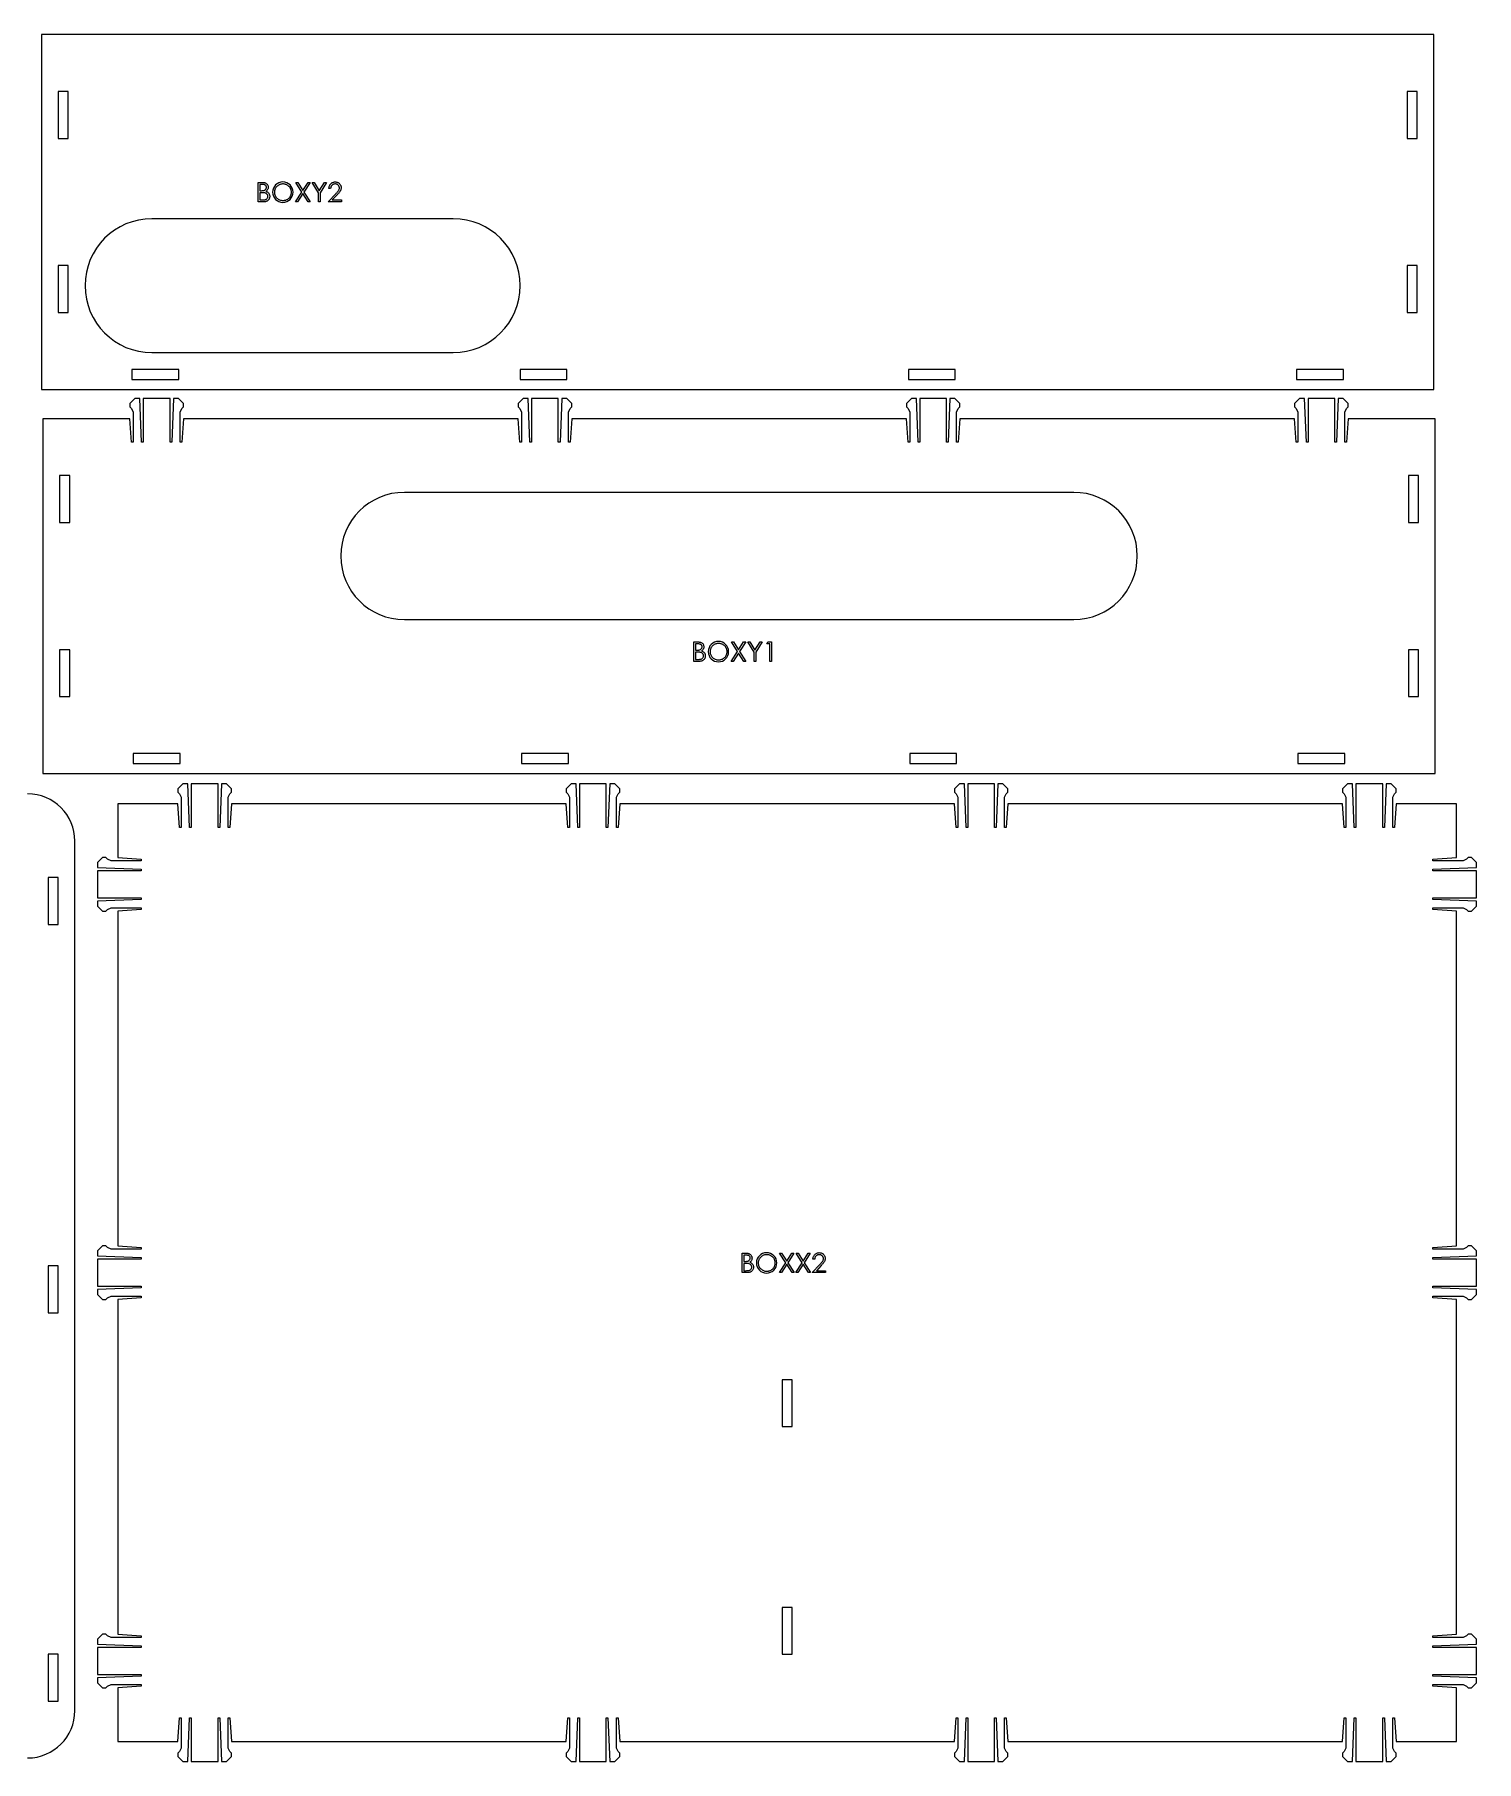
# Model space of a CAD drawing. Header units: millimetres. Extents: x 1 to 836, y 4 to 526.
# Drawn here: x 405 to 836, y 4 to 519 of the extents above; entities that cross this region are included whole.
import ezdxf

# ---------------------------------------------------------------- set-up
doc = ezdxf.new("R2010")
doc.units = ezdxf.units.MM
doc.layers.add('graveren', color=5, linetype='Continuous')
doc.layers.add('snijden', color=1, linetype='Continuous')

msp = doc.modelspace()

# ---------------------------------------------------------------- linework, layer by layer
at = {"layer": 'graveren', "linetype": 'Continuous', "flags": 128}
for points in [[(471.69, 475.21), (472.82, 475.21), (472.82, 475.21), (472.99, 475.21), (473.15, 475.2), (473.29, 475.19), (473.43, 475.17), (473.56, 475.15), (473.67, 475.12), (473.78, 475.09), (473.88, 475.05), (474.05, 474.95), (474.21, 474.84), (474.34, 474.7), (474.46, 474.54), (474.55, 474.36), (474.62, 474.17), (474.66, 473.98), (474.67, 473.77), (474.67, 473.77), (474.66, 473.58), (474.63, 473.4), (474.58, 473.22), (474.5, 473.06), (474.41, 472.9), (474.29, 472.76), (474.15, 472.64), (474, 472.53), (474, 472.53), (474.2, 472.45), (474.37, 472.37), (474.52, 472.27), (474.64, 472.17), (474.75, 472.07), (474.84, 471.95), (474.93, 471.82), (474.99, 471.68), (475.05, 471.53), (475.09, 471.37), (475.11, 471.21), (475.12, 471.05), (475.12, 471.05), (475.11, 470.87), (475.09, 470.71), (475.05, 470.56), (474.99, 470.41), (474.92, 470.26), (474.84, 470.13), (474.73, 470), (474.61, 469.87), (474.48, 469.76), (474.34, 469.66), (474.19, 469.58), (474.02, 469.51), (473.85, 469.46), (473.66, 469.42), (473.47, 469.4), (473.26, 469.39), (473.26, 469.39), (471.69, 469.39), (471.69, 469.39), (471.69, 475.21)], [(472.21, 474.62), (472.21, 472.75), (472.21, 472.75), (472.56, 472.75), (472.56, 472.75), (472.71, 472.75), (472.86, 472.76), (472.99, 472.77), (473.11, 472.78), (473.22, 472.8), (473.33, 472.82), (473.42, 472.84), (473.5, 472.86), (473.64, 472.93), (473.77, 473.01), (473.88, 473.11), (473.97, 473.22), (474.05, 473.34), (474.11, 473.48), (474.14, 473.62), (474.15, 473.76), (474.15, 473.76), (474.14, 473.86), (474.13, 473.95), (474.11, 474.04), (474.08, 474.12), (474.03, 474.19), (473.98, 474.26), (473.92, 474.33), (473.85, 474.39), (473.78, 474.44), (473.69, 474.49), (473.59, 474.53), (473.47, 474.56), (473.35, 474.58), (473.22, 474.6), (473.07, 474.61), (472.92, 474.62), (472.92, 474.62), (472.21, 474.62)], [(479.06, 474.77), (478.9, 474.76), (478.73, 474.74), (478.57, 474.72), (478.41, 474.68), (478.26, 474.64), (478.1, 474.58), (477.95, 474.51), (477.8, 474.43), (477.66, 474.35), (477.52, 474.25), (477.39, 474.15), (477.27, 474.04), (477.16, 473.93), (477.06, 473.8), (476.96, 473.67), (476.87, 473.54), (476.79, 473.39), (476.73, 473.25), (476.67, 473.1), (476.62, 472.94), (476.58, 472.78), (476.56, 472.62), (476.54, 472.45), (476.54, 472.28), (476.54, 472.28), (476.55, 472.03), (476.58, 471.79), (476.64, 471.56), (476.72, 471.33), (476.83, 471.12), (476.95, 470.92), (477.1, 470.73), (477.28, 470.55), (477.47, 470.38), (477.67, 470.24), (477.88, 470.12), (478.09, 470.02), (478.32, 469.94), (478.56, 469.88), (478.81, 469.85), (479.06, 469.84), (479.06, 469.84), (479.24, 469.85), (479.4, 469.86), (479.57, 469.89), (479.73, 469.92), (479.89, 469.97), (480.05, 470.02), (480.2, 470.09), (480.35, 470.16), (480.5, 470.25), (480.64, 470.34), (480.76, 470.44), (480.88, 470.55), (480.99, 470.66), (481.1, 470.79), (481.19, 470.92), (481.28, 471.05), (481.36, 471.2), (481.43, 471.34), (481.48, 471.49), (481.53, 471.65), (481.57, 471.81), (481.59, 471.97), (481.61, 472.14), (481.61, 472.31), (481.61, 472.31), (481.61, 472.48), (481.59, 472.64), (481.57, 472.8), (481.53, 472.96), (481.48, 473.11), (481.43, 473.26), (481.36, 473.41), (481.28, 473.55), (481.19, 473.68), (481.1, 473.81), (480.99, 473.93), (480.88, 474.05), (480.76, 474.15), (480.63, 474.25), (480.49, 474.35), (480.34, 474.43), (480.19, 474.51), (480.04, 474.58), (479.88, 474.64), (479.72, 474.68), (479.56, 474.72), (479.4, 474.74), (479.23, 474.76), (479.06, 474.77)], [(482.92, 475.21), (483.52, 475.21), (483.52, 475.21), (485.05, 472.83), (485.05, 472.83), (486.57, 475.21), (486.57, 475.21), (487.17, 475.21), (487.17, 475.21), (485.35, 472.36), (485.35, 472.36), (487.25, 469.39), (487.25, 469.39), (486.64, 469.39), (486.64, 469.39), (485.05, 471.89), (485.05, 471.89), (483.45, 469.39), (483.45, 469.39), (482.84, 469.39), (482.84, 469.39), (484.74, 472.36), (484.74, 472.36), (482.92, 475.21)], [(487.81, 475.21), (488.4, 475.21), (488.4, 475.21), (489.93, 472.71), (489.93, 472.71), (491.46, 475.21), (491.46, 475.21), (492.06, 475.21), (492.06, 475.21), (490.19, 472.16), (490.19, 472.16), (490.19, 469.39), (490.19, 469.39), (489.67, 469.39), (489.67, 469.39), (489.67, 472.16), (489.67, 472.16), (487.81, 475.21)], [(493.33, 473.42), (492.81, 473.42), (492.81, 473.42), (492.82, 473.63), (492.85, 473.83), (492.9, 474.02), (492.96, 474.2), (493.04, 474.36), (493.13, 474.53), (493.24, 474.68), (493.37, 474.82), (493.51, 474.95), (493.66, 475.06), (493.81, 475.15), (493.97, 475.23), (494.14, 475.29), (494.32, 475.33), (494.51, 475.35), (494.7, 475.36), (494.7, 475.36), (494.9, 475.35), (495.08, 475.33), (495.25, 475.29), (495.42, 475.23), (495.57, 475.16), (495.71, 475.07), (495.85, 474.97), (495.98, 474.85), (496.09, 474.72), (496.19, 474.58), (496.27, 474.43), (496.34, 474.29), (496.39, 474.13), (496.43, 473.97), (496.45, 473.81), (496.46, 473.63), (496.46, 473.63), (496.45, 473.39), (496.4, 473.16), (496.33, 472.93), (496.22, 472.71), (496.15, 472.6), (496.07, 472.48), (495.98, 472.34), (495.87, 472.2), (495.74, 472.05), (495.6, 471.89), (495.45, 471.72), (495.29, 471.54), (495.29, 471.54), (493.83, 469.99), (493.83, 469.99), (496.54, 469.99), (496.54, 469.99), (496.54, 469.39), (496.54, 469.39), (492.58, 469.39), (492.58, 469.39), (494.84, 471.8), (494.84, 471.8), (495, 471.97), (495.15, 472.14), (495.29, 472.28), (495.41, 472.42), (495.51, 472.55), (495.6, 472.66), (495.67, 472.77), (495.73, 472.86), (495.82, 473.03), (495.89, 473.21), (495.93, 473.4), (495.94, 473.59), (495.94, 473.59), (495.93, 473.7), (495.92, 473.82), (495.89, 473.93), (495.85, 474.03), (495.8, 474.14), (495.73, 474.23), (495.66, 474.33), (495.57, 474.42), (495.48, 474.5), (495.38, 474.57), (495.28, 474.63), (495.17, 474.68), (495.05, 474.72), (494.93, 474.74), (494.81, 474.76), (494.68, 474.77), (494.68, 474.77), (494.54, 474.76), (494.41, 474.74), (494.29, 474.72), (494.17, 474.68), (494.05, 474.63), (493.95, 474.57), (493.85, 474.5), (493.75, 474.41), (493.66, 474.32), (493.59, 474.22), (493.52, 474.11), (493.46, 473.99), (493.41, 473.86), (493.37, 473.72), (493.35, 473.58), (493.33, 473.42)], [(472.21, 472.15), (472.21, 469.99), (472.21, 469.99), (472.95, 469.99), (472.95, 469.99), (473.11, 469.99), (473.26, 470), (473.4, 470.01), (473.52, 470.02), (473.64, 470.04), (473.74, 470.06), (473.84, 470.08), (473.92, 470.11), (474.06, 470.18), (474.2, 470.27), (474.31, 470.37), (474.41, 470.49), (474.49, 470.62), (474.55, 470.76), (474.59, 470.9), (474.6, 471.05), (474.6, 471.05), (474.59, 471.14), (474.58, 471.23), (474.56, 471.31), (474.53, 471.4), (474.5, 471.48), (474.45, 471.55), (474.4, 471.63), (474.34, 471.7), (474.2, 471.83), (474.04, 471.94), (473.85, 472.02), (473.64, 472.09), (473.64, 472.09), (473.56, 472.1), (473.46, 472.12), (473.35, 472.13), (473.22, 472.14), (473.07, 472.14), (472.91, 472.15), (472.74, 472.15), (472.56, 472.15), (472.56, 472.15), (472.21, 472.15)], [(601.85, 337.97), (602.99, 337.97), (602.99, 337.97), (603.15, 337.97), (603.31, 337.96), (603.46, 337.95), (603.59, 337.93), (603.72, 337.91), (603.84, 337.88), (603.94, 337.85), (604.04, 337.81), (604.22, 337.71), (604.37, 337.6), (604.51, 337.46), (604.62, 337.3), (604.72, 337.12), (604.78, 336.93), (604.82, 336.74), (604.84, 336.53), (604.84, 336.53), (604.83, 336.34), (604.79, 336.16), (604.74, 335.98), (604.67, 335.82), (604.57, 335.66), (604.46, 335.52), (604.32, 335.4), (604.16, 335.29), (604.16, 335.29), (604.36, 335.21), (604.53, 335.13), (604.68, 335.03), (604.81, 334.93), (604.91, 334.83), (605.01, 334.71), (605.09, 334.58), (605.16, 334.44), (605.21, 334.29), (605.25, 334.13), (605.28, 333.97), (605.28, 333.81), (605.28, 333.81), (605.28, 333.64), (605.25, 333.47), (605.21, 333.32), (605.16, 333.17), (605.09, 333.02), (605, 332.89), (604.9, 332.76), (604.78, 332.63), (604.65, 332.52), (604.51, 332.42), (604.35, 332.34), (604.19, 332.27), (604.01, 332.22), (603.83, 332.18), (603.63, 332.16), (603.43, 332.15), (603.43, 332.15), (601.85, 332.15), (601.85, 332.15), (601.85, 337.97)], [(602.37, 337.38), (602.37, 335.51), (602.37, 335.51), (602.73, 335.51), (602.73, 335.51), (602.88, 335.51), (603.02, 335.52), (603.16, 335.53), (603.28, 335.54), (603.39, 335.56), (603.49, 335.58), (603.58, 335.6), (603.66, 335.62), (603.8, 335.69), (603.93, 335.77), (604.04, 335.87), (604.14, 335.98), (604.22, 336.11), (604.27, 336.24), (604.3, 336.38), (604.31, 336.52), (604.31, 336.52), (604.31, 336.62), (604.3, 336.71), (604.27, 336.8), (604.24, 336.88), (604.2, 336.95), (604.15, 337.02), (604.09, 337.09), (604.02, 337.15), (603.94, 337.2), (603.85, 337.25), (603.75, 337.29), (603.64, 337.32), (603.52, 337.34), (603.38, 337.36), (603.24, 337.37), (603.08, 337.38), (603.08, 337.38), (602.37, 337.38)], [(609.23, 337.53), (609.06, 337.52), (608.9, 337.51), (608.74, 337.48), (608.58, 337.44), (608.42, 337.4), (608.27, 337.34), (608.12, 337.27), (607.97, 337.19), (607.82, 337.11), (607.69, 337.01), (607.56, 336.91), (607.44, 336.8), (607.33, 336.69), (607.22, 336.56), (607.12, 336.43), (607.04, 336.3), (606.96, 336.15), (606.89, 336.01), (606.83, 335.86), (606.79, 335.7), (606.75, 335.54), (606.72, 335.38), (606.71, 335.21), (606.7, 335.04), (606.7, 335.04), (606.71, 334.79), (606.75, 334.55), (606.81, 334.32), (606.89, 334.1), (606.99, 333.88), (607.12, 333.68), (607.27, 333.49), (607.44, 333.31), (607.63, 333.14), (607.83, 333), (608.04, 332.88), (608.26, 332.78), (608.49, 332.7), (608.72, 332.65), (608.97, 332.61), (609.23, 332.6), (609.23, 332.6), (609.4, 332.61), (609.57, 332.62), (609.74, 332.65), (609.9, 332.68), (610.06, 332.73), (610.22, 332.78), (610.37, 332.85), (610.52, 332.93), (610.66, 333.01), (610.8, 333.1), (610.93, 333.2), (611.05, 333.31), (611.16, 333.42), (611.26, 333.55), (611.36, 333.68), (611.44, 333.81), (611.52, 333.96), (611.59, 334.1), (611.65, 334.25), (611.69, 334.41), (611.73, 334.57), (611.76, 334.73), (611.77, 334.9), (611.78, 335.07), (611.78, 335.07), (611.77, 335.24), (611.76, 335.4), (611.73, 335.56), (611.69, 335.72), (611.65, 335.87), (611.59, 336.02), (611.52, 336.17), (611.44, 336.31), (611.36, 336.44), (611.26, 336.57), (611.16, 336.69), (611.04, 336.81), (610.92, 336.91), (610.79, 337.01), (610.66, 337.11), (610.51, 337.19), (610.36, 337.27), (610.2, 337.34), (610.05, 337.4), (609.89, 337.44), (609.72, 337.48), (609.56, 337.51), (609.4, 337.52), (609.23, 337.53)], [(613.08, 337.97), (613.69, 337.97), (613.69, 337.97), (615.21, 335.59), (615.21, 335.59), (616.73, 337.97), (616.73, 337.97), (617.34, 337.97), (617.34, 337.97), (615.51, 335.12), (615.51, 335.12), (617.41, 332.15), (617.41, 332.15), (616.81, 332.15), (616.81, 332.15), (615.21, 334.65), (615.21, 334.65), (613.61, 332.15), (613.61, 332.15), (613.01, 332.15), (613.01, 332.15), (614.91, 335.12), (614.91, 335.12), (613.08, 337.97)], [(617.97, 337.97), (618.57, 337.97), (618.57, 337.97), (620.1, 335.47), (620.1, 335.47), (621.63, 337.97), (621.63, 337.97), (622.22, 337.97), (622.22, 337.97), (620.36, 334.92), (620.36, 334.92), (620.36, 332.15), (620.36, 332.15), (619.84, 332.15), (619.84, 332.15), (619.84, 334.92), (619.84, 334.92), (617.97, 337.97)], [(623.98, 337.97), (625.06, 337.97), (625.06, 337.97), (625.06, 332.15), (625.06, 332.15), (624.54, 332.15), (624.54, 332.15), (624.54, 337.38), (624.54, 337.38), (623.64, 337.38), (623.64, 337.38), (623.98, 337.97)], [(602.37, 334.91), (602.37, 332.75), (602.37, 332.75), (603.12, 332.75), (603.12, 332.75), (603.28, 332.75), (603.43, 332.76), (603.56, 332.77), (603.69, 332.78), (603.8, 332.8), (603.91, 332.82), (604, 332.84), (604.08, 332.87), (604.23, 332.94), (604.36, 333.03), (604.48, 333.13), (604.58, 333.25), (604.66, 333.38), (604.72, 333.52), (604.75, 333.66), (604.76, 333.81), (604.76, 333.81), (604.76, 333.9), (604.75, 333.99), (604.73, 334.07), (604.7, 334.16), (604.66, 334.24), (604.62, 334.32), (604.57, 334.39), (604.51, 334.46), (604.37, 334.59), (604.21, 334.7), (604.02, 334.78), (603.81, 334.85), (603.81, 334.85), (603.72, 334.86), (603.62, 334.88), (603.51, 334.89), (603.38, 334.9), (603.24, 334.91), (603.08, 334.91), (602.91, 334.91), (602.72, 334.91), (602.72, 334.91), (602.37, 334.91)], [(616.24, 155.41), (617.38, 155.41), (617.38, 155.41), (617.54, 155.41), (617.7, 155.4), (617.85, 155.38), (617.98, 155.37), (618.11, 155.34), (618.23, 155.31), (618.34, 155.28), (618.43, 155.24), (618.61, 155.15), (618.76, 155.03), (618.9, 154.89), (619.01, 154.73), (619.11, 154.55), (619.17, 154.37), (619.21, 154.17), (619.23, 153.96), (619.23, 153.96), (619.22, 153.77), (619.18, 153.59), (619.13, 153.41), (619.06, 153.25), (618.96, 153.1), (618.85, 152.96), (618.71, 152.84), (618.55, 152.73), (618.55, 152.73), (618.75, 152.65), (618.93, 152.56), (619.07, 152.47), (619.2, 152.37), (619.31, 152.26), (619.4, 152.14), (619.48, 152.01), (619.55, 151.87), (619.6, 151.72), (619.64, 151.57), (619.67, 151.41), (619.68, 151.24), (619.68, 151.24), (619.67, 151.07), (619.64, 150.91), (619.6, 150.75), (619.55, 150.6), (619.48, 150.46), (619.39, 150.32), (619.29, 150.19), (619.17, 150.07), (619.04, 149.95), (618.9, 149.86), (618.74, 149.77), (618.58, 149.71), (618.41, 149.65), (618.22, 149.62), (618.02, 149.59), (617.82, 149.59), (617.82, 149.59), (616.24, 149.59), (616.24, 149.59), (616.24, 155.41)], [(616.76, 154.81), (616.76, 152.94), (616.76, 152.94), (617.12, 152.94), (617.12, 152.94), (617.27, 152.95), (617.41, 152.95), (617.55, 152.96), (617.67, 152.97), (617.78, 152.99), (617.88, 153.01), (617.97, 153.03), (618.05, 153.06), (618.2, 153.12), (618.32, 153.2), (618.43, 153.3), (618.53, 153.41), (618.61, 153.54), (618.66, 153.67), (618.69, 153.81), (618.71, 153.95), (618.71, 153.95), (618.7, 154.05), (618.69, 154.14), (618.66, 154.23), (618.63, 154.31), (618.59, 154.39), (618.54, 154.46), (618.48, 154.52), (618.41, 154.58), (618.33, 154.64), (618.24, 154.68), (618.14, 154.72), (618.03, 154.75), (617.91, 154.78), (617.77, 154.8), (617.63, 154.81), (617.47, 154.81), (617.47, 154.81), (616.76, 154.81)], [(623.62, 154.96), (623.45, 154.95), (623.29, 154.94), (623.13, 154.91), (622.97, 154.88), (622.81, 154.83), (622.66, 154.77), (622.51, 154.7), (622.36, 154.63), (622.21, 154.54), (622.08, 154.45), (621.95, 154.34), (621.83, 154.24), (621.72, 154.12), (621.61, 154), (621.52, 153.87), (621.43, 153.73), (621.35, 153.59), (621.28, 153.44), (621.22, 153.29), (621.18, 153.13), (621.14, 152.98), (621.11, 152.81), (621.1, 152.65), (621.09, 152.47), (621.09, 152.47), (621.1, 152.22), (621.14, 151.98), (621.2, 151.75), (621.28, 151.53), (621.38, 151.32), (621.51, 151.11), (621.66, 150.92), (621.83, 150.74), (622.02, 150.58), (622.22, 150.43), (622.43, 150.31), (622.65, 150.21), (622.88, 150.13), (623.11, 150.08), (623.36, 150.04), (623.62, 150.03), (623.62, 150.03), (623.79, 150.04), (623.96, 150.05), (624.13, 150.08), (624.29, 150.12), (624.45, 150.16), (624.61, 150.22), (624.76, 150.28), (624.91, 150.36), (625.05, 150.44), (625.19, 150.54), (625.32, 150.64), (625.44, 150.74), (625.55, 150.86), (625.65, 150.98), (625.75, 151.11), (625.84, 151.25), (625.91, 151.39), (625.98, 151.54), (626.04, 151.69), (626.08, 151.84), (626.12, 152), (626.15, 152.16), (626.16, 152.33), (626.17, 152.5), (626.17, 152.5), (626.16, 152.67), (626.15, 152.84), (626.12, 153), (626.08, 153.15), (626.04, 153.31), (625.98, 153.45), (625.91, 153.6), (625.84, 153.74), (625.75, 153.88), (625.65, 154), (625.55, 154.12), (625.44, 154.24), (625.31, 154.35), (625.18, 154.45), (625.05, 154.54), (624.9, 154.63), (624.75, 154.7), (624.59, 154.77), (624.44, 154.83), (624.28, 154.88), (624.12, 154.91), (623.95, 154.94), (623.79, 154.95), (623.62, 154.96)], [(627.47, 155.41), (628.08, 155.41), (628.08, 155.41), (629.6, 153.03), (629.6, 153.03), (631.12, 155.41), (631.12, 155.41), (631.73, 155.41), (631.73, 155.41), (629.9, 152.56), (629.9, 152.56), (631.8, 149.59), (631.8, 149.59), (631.2, 149.59), (631.2, 149.59), (629.6, 152.08), (629.6, 152.08), (628, 149.59), (628, 149.59), (627.4, 149.59), (627.4, 149.59), (629.3, 152.56), (629.3, 152.56), (627.47, 155.41)], [(632.4, 155.41), (633, 155.41), (633, 155.41), (634.53, 153.03), (634.53, 153.03), (636.05, 155.41), (636.05, 155.41), (636.65, 155.41), (636.65, 155.41), (634.83, 152.56), (634.83, 152.56), (636.73, 149.59), (636.73, 149.59), (636.12, 149.59), (636.12, 149.59), (634.53, 152.08), (634.53, 152.08), (632.93, 149.59), (632.93, 149.59), (632.32, 149.59), (632.32, 149.59), (634.22, 152.56), (634.22, 152.56), (632.4, 155.41)], [(637.96, 153.62), (637.44, 153.62), (637.44, 153.62), (637.45, 153.82), (637.48, 154.02), (637.53, 154.21), (637.59, 154.39), (637.67, 154.56), (637.76, 154.72), (637.87, 154.87), (638, 155.01), (638.14, 155.14), (638.29, 155.25), (638.44, 155.34), (638.6, 155.42), (638.77, 155.48), (638.95, 155.52), (639.14, 155.55), (639.33, 155.56), (639.33, 155.56), (639.53, 155.55), (639.71, 155.52), (639.88, 155.48), (640.05, 155.43), (640.2, 155.35), (640.34, 155.27), (640.48, 155.16), (640.61, 155.04), (640.72, 154.91), (640.82, 154.77), (640.9, 154.63), (640.97, 154.48), (641.02, 154.33), (641.06, 154.16), (641.08, 154), (641.09, 153.83), (641.09, 153.83), (641.08, 153.58), (641.03, 153.35), (640.96, 153.12), (640.85, 152.9), (640.78, 152.79), (640.7, 152.67), (640.61, 152.54), (640.5, 152.4), (640.37, 152.25), (640.23, 152.09), (640.08, 151.92), (639.92, 151.74), (639.92, 151.74), (638.46, 150.18), (638.46, 150.18), (641.17, 150.18), (641.17, 150.18), (641.17, 149.59), (641.17, 149.59), (637.21, 149.59), (637.21, 149.59), (639.47, 152), (639.47, 152), (639.63, 152.17), (639.78, 152.33), (639.92, 152.48), (640.04, 152.62), (640.14, 152.74), (640.23, 152.86), (640.3, 152.96), (640.36, 153.05), (640.45, 153.23), (640.52, 153.41), (640.56, 153.59), (640.57, 153.78), (640.57, 153.78), (640.56, 153.9), (640.55, 154.01), (640.52, 154.12), (640.48, 154.23), (640.43, 154.33), (640.36, 154.43), (640.29, 154.52), (640.2, 154.61), (640.11, 154.69), (640.01, 154.76), (639.91, 154.82), (639.8, 154.87), (639.68, 154.91), (639.56, 154.94), (639.44, 154.95), (639.31, 154.96), (639.31, 154.96), (639.17, 154.95), (639.04, 154.94), (638.92, 154.91), (638.8, 154.87), (638.68, 154.82), (638.58, 154.76), (638.48, 154.69), (638.38, 154.61), (638.29, 154.51), (638.22, 154.41), (638.15, 154.3), (638.09, 154.18), (638.04, 154.05), (638, 153.92), (637.98, 153.77), (637.96, 153.62)], [(616.76, 152.35), (616.76, 150.18), (616.76, 150.18), (617.51, 150.18), (617.51, 150.18), (617.67, 150.19), (617.82, 150.19), (617.95, 150.2), (618.08, 150.21), (618.19, 150.23), (618.3, 150.25), (618.39, 150.28), (618.47, 150.3), (618.62, 150.37), (618.75, 150.46), (618.87, 150.56), (618.97, 150.68), (619.05, 150.81), (619.11, 150.95), (619.14, 151.09), (619.15, 151.24), (619.15, 151.24), (619.15, 151.33), (619.14, 151.42), (619.12, 151.51), (619.09, 151.59), (619.05, 151.67), (619.01, 151.75), (618.96, 151.82), (618.9, 151.89), (618.76, 152.02), (618.6, 152.13), (618.41, 152.22), (618.2, 152.28), (618.2, 152.28), (618.12, 152.3), (618.01, 152.31), (617.9, 152.32), (617.77, 152.33), (617.63, 152.34), (617.47, 152.34), (617.3, 152.35), (617.11, 152.35), (617.11, 152.35), (616.76, 152.35)]]:
    msp.add_lwpolyline(points, dxfattribs=at)
at = {"layer": 'graveren', "linetype": 'Continuous'}
for centre, start, end in [((479.04, 472.31), 90.0007, 89.9993), ((609.2, 335.07), 90.00001999950045, 89.99997977279747), ((623.59, 152.5), 90.00001507870097, 89.99998391649699)]:
    msp.add_arc(centre, 3.05, start, end, dxfattribs=at)
at = {"layer": 'snijden', "linetype": 'Continuous', "lineweight": 25}
for p, q in [((406.94, 519.39), (406.94, 413.39)), ((822.94, 519.39), (406.94, 519.39)), ((822.94, 413.39), (822.94, 519.39)), ((414.94, 502.39), (411.94, 502.39)), ((411.94, 502.39), (411.94, 488.39)), ((414.94, 488.39), (414.94, 502.39)), ((817.94, 502.39), (814.94, 502.39)), ((814.94, 502.39), (814.94, 488.39)), ((817.94, 488.39), (817.94, 502.39)), ((411.94, 488.39), (414.94, 488.39)), ((814.94, 488.39), (817.94, 488.39)), ((529.94, 464.39), (439.94, 464.39)), ((414.94, 450.39), (411.94, 450.39)), ((411.94, 450.39), (411.94, 436.39)), ((414.94, 436.39), (414.94, 450.39)), ((817.94, 450.39), (814.94, 450.39)), ((814.94, 450.39), (814.94, 436.39)), ((817.94, 436.39), (817.94, 450.39)), ((411.94, 436.39), (414.94, 436.39)), ((814.94, 436.39), (817.94, 436.39)), ((439.94, 424.39), (529.94, 424.39)), ((447.94, 419.39), (433.94, 419.39)), ((433.94, 419.39), (433.94, 416.39)), ((447.94, 416.39), (447.94, 419.39)), ((563.94, 419.39), (549.94, 419.39)), ((549.94, 419.39), (549.94, 416.39)), ((563.94, 416.39), (563.94, 419.39)), ((679.94, 419.39), (665.94, 419.39)), ((665.94, 419.39), (665.94, 416.39)), ((679.94, 416.39), (679.94, 419.39)), ((795.94, 419.39), (781.94, 419.39)), ((781.94, 419.39), (781.94, 416.39)), ((795.94, 416.39), (795.94, 419.39)), ((406.94, 413.39), (822.94, 413.39)), ((433.94, 416.39), (447.94, 416.39)), ((549.94, 416.39), (563.94, 416.39)), ((665.94, 416.39), (679.94, 416.39)), ((781.94, 416.39), (795.94, 416.39)), ((434.86, 410.65), (433.36, 409.15)), ((433.36, 409.15), (433.36, 408.15)), ((433.36, 408.15), (433.86, 407.65)), ((433.86, 407.65), (434.36, 406.65)), ((436.36, 410.65), (434.86, 410.65)), ((436.86, 397.65), (436.36, 410.65)), ((437.36, 410.65), (437.36, 397.65)), ((445.36, 410.65), (437.36, 410.65)), ((445.36, 397.65), (445.36, 410.65)), ((446.36, 410.65), (445.86, 397.65)), ((447.86, 410.65), (446.36, 410.65)), ((449.36, 409.15), (447.86, 410.65)), ((448.36, 406.65), (448.86, 407.65)), ((448.86, 407.65), (449.36, 408.15)), ((449.36, 408.15), (449.36, 409.15)), ((550.86, 410.65), (549.36, 409.15)), ((549.36, 409.15), (549.36, 408.15)), ((549.36, 408.15), (549.86, 407.65)), ((549.86, 407.65), (550.36, 406.65)), ((552.36, 410.65), (550.86, 410.65)), ((552.86, 397.65), (552.36, 410.65)), ((553.36, 410.65), (553.36, 397.65)), ((561.36, 410.65), (553.36, 410.65)), ((561.36, 397.65), (561.36, 410.65)), ((562.36, 410.65), (561.86, 397.65)), ((563.86, 410.65), (562.36, 410.65)), ((565.36, 409.15), (563.86, 410.65)), ((564.36, 406.65), (564.86, 407.65)), ((564.86, 407.65), (565.36, 408.15)), ((565.36, 408.15), (565.36, 409.15)), ((666.86, 410.65), (665.36, 409.15)), ((665.36, 409.15), (665.36, 408.15)), ((665.36, 408.15), (665.86, 407.65)), ((665.86, 407.65), (666.36, 406.65)), ((668.36, 410.65), (666.86, 410.65)), ((668.86, 397.65), (668.36, 410.65)), ((669.36, 410.65), (669.36, 397.65)), ((677.36, 410.65), (669.36, 410.65)), ((677.36, 397.65), (677.36, 410.65)), ((678.36, 410.65), (677.86, 397.65)), ((679.86, 410.65), (678.36, 410.65)), ((681.36, 409.15), (679.86, 410.65)), ((680.36, 406.65), (680.86, 407.65)), ((680.86, 407.65), (681.36, 408.15)), ((681.36, 408.15), (681.36, 409.15)), ((782.86, 410.65), (781.36, 409.15)), ((781.36, 409.15), (781.36, 408.15)), ((781.36, 408.15), (781.86, 407.65)), ((781.86, 407.65), (782.36, 406.65)), ((784.36, 410.65), (782.86, 410.65)), ((784.86, 397.65), (784.36, 410.65)), ((785.36, 410.65), (785.36, 397.65)), ((793.36, 410.65), (785.36, 410.65)), ((793.36, 397.65), (793.36, 410.65)), ((794.36, 410.65), (793.86, 397.65)), ((795.86, 410.65), (794.36, 410.65)), ((797.36, 409.15), (795.86, 410.65)), ((796.36, 406.65), (796.86, 407.65)), ((796.86, 407.65), (797.36, 408.15)), ((797.36, 408.15), (797.36, 409.15)), ((407.36, 404.65), (407.36, 298.65)), ((433.36, 404.65), (407.36, 404.65)), ((433.86, 397.65), (433.36, 404.65)), ((434.36, 406.65), (434.36, 397.65)), ((448.36, 397.65), (448.36, 406.65)), ((449.36, 404.65), (448.86, 397.65)), ((549.36, 404.65), (449.36, 404.65)), ((549.86, 397.65), (549.36, 404.65)), ((550.36, 406.65), (550.36, 397.65)), ((564.36, 397.65), (564.36, 406.65)), ((565.36, 404.65), (564.86, 397.65)), ((665.36, 404.65), (565.36, 404.65)), ((665.86, 397.65), (665.36, 404.65)), ((666.36, 406.65), (666.36, 397.65)), ((680.36, 397.65), (680.36, 406.65)), ((681.36, 404.65), (680.86, 397.65)), ((781.36, 404.65), (681.36, 404.65)), ((781.86, 397.65), (781.36, 404.65)), ((782.36, 406.65), (782.36, 397.65)), ((796.36, 397.65), (796.36, 406.65)), ((797.36, 404.65), (796.86, 397.65)), ((823.36, 404.65), (797.36, 404.65)), ((823.36, 298.65), (823.36, 404.65)), ((434.36, 397.65), (433.86, 397.65)), ((437.36, 397.65), (436.86, 397.65)), ((445.86, 397.65), (445.36, 397.65)), ((448.86, 397.65), (448.36, 397.65)), ((550.36, 397.65), (549.86, 397.65)), ((553.36, 397.65), (552.86, 397.65)), ((561.86, 397.65), (561.36, 397.65)), ((564.86, 397.65), (564.36, 397.65)), ((666.36, 397.65), (665.86, 397.65)), ((669.36, 397.65), (668.86, 397.65)), ((677.86, 397.65), (677.36, 397.65)), ((680.86, 397.65), (680.36, 397.65)), ((782.36, 397.65), (781.86, 397.65)), ((785.36, 397.65), (784.86, 397.65)), ((793.86, 397.65), (793.36, 397.65)), ((796.86, 397.65), (796.36, 397.65)), ((415.36, 387.65), (412.36, 387.65)), ((412.36, 387.65), (412.36, 373.65)), ((415.36, 373.65), (415.36, 387.65)), ((815.36, 387.65), (815.36, 373.65)), ((818.36, 387.65), (815.36, 387.65)), ((818.36, 373.65), (818.36, 387.65)), ((715.36, 382.65), (515.36, 382.65)), ((412.36, 373.65), (415.36, 373.65)), ((815.36, 373.65), (818.36, 373.65)), ((515.36, 344.65), (715.36, 344.65)), ((415.36, 335.65), (412.36, 335.65)), ((412.36, 335.65), (412.36, 321.65)), ((415.36, 321.65), (415.36, 335.65)), ((818.36, 335.65), (815.36, 335.65)), ((815.36, 335.65), (815.36, 321.65)), ((818.36, 321.65), (818.36, 335.65)), ((412.36, 321.65), (415.36, 321.65)), ((815.36, 321.65), (818.36, 321.65)), ((448.36, 304.65), (434.36, 304.65)), ((434.36, 304.65), (434.36, 301.65)), ((448.36, 301.65), (448.36, 304.65)), ((564.36, 304.65), (550.36, 304.65)), ((550.36, 304.65), (550.36, 301.65)), ((564.36, 301.65), (564.36, 304.65)), ((666.36, 304.65), (666.36, 301.65)), ((680.36, 304.65), (666.36, 304.65)), ((680.36, 301.65), (680.36, 304.65)), ((782.36, 304.65), (782.36, 301.65)), ((796.36, 304.65), (782.36, 304.65)), ((796.36, 301.65), (796.36, 304.65)), ((434.36, 301.65), (448.36, 301.65)), ((550.36, 301.65), (564.36, 301.65)), ((666.36, 301.65), (680.36, 301.65)), ((782.36, 301.65), (796.36, 301.65)), ((407.36, 298.65), (823.36, 298.65)), ((449.2, 295.58), (447.7, 294.08)), ((447.7, 294.08), (447.7, 293.08)), ((450.7, 295.58), (449.2, 295.58)), ((451.2, 282.58), (450.7, 295.58)), ((451.7, 295.58), (451.7, 282.58)), ((459.7, 295.58), (451.7, 295.58)), ((459.7, 282.58), (459.7, 295.58)), ((460.7, 295.58), (460.2, 282.58)), ((462.2, 295.58), (460.7, 295.58)), ((463.7, 294.08), (462.2, 295.58)), ((463.7, 293.08), (463.7, 294.08)), ((565.2, 295.58), (563.7, 294.08)), ((563.7, 294.08), (563.7, 293.08)), ((566.7, 295.58), (565.2, 295.58)), ((567.2, 282.58), (566.7, 295.58)), ((567.7, 295.58), (567.7, 282.58)), ((575.7, 295.58), (567.7, 295.58)), ((575.7, 282.58), (575.7, 295.58)), ((576.7, 295.58), (576.2, 282.58)), ((578.2, 295.58), (576.7, 295.58)), ((579.7, 294.08), (578.2, 295.58)), ((579.7, 293.08), (579.7, 294.08)), ((681.2, 295.58), (679.7, 294.08)), ((679.7, 294.08), (679.7, 293.08)), ((682.7, 295.58), (681.2, 295.58)), ((683.2, 282.58), (682.7, 295.58)), ((683.7, 295.58), (683.7, 282.58)), ((691.7, 295.58), (683.7, 295.58)), ((691.7, 282.58), (691.7, 295.58)), ((692.7, 295.58), (692.2, 282.58)), ((694.2, 295.58), (692.7, 295.58)), ((695.7, 294.08), (694.2, 295.58)), ((695.7, 293.08), (695.7, 294.08)), ((797.2, 295.58), (795.7, 294.08)), ((795.7, 294.08), (795.7, 293.08)), ((798.7, 295.58), (797.2, 295.58)), ((799.2, 282.58), (798.7, 295.58)), ((799.7, 295.58), (799.7, 282.58)), ((807.7, 295.58), (799.7, 295.58)), ((807.7, 282.58), (807.7, 295.58)), ((808.7, 295.58), (808.2, 282.58)), ((810.2, 295.58), (808.7, 295.58)), ((811.7, 294.08), (810.2, 295.58)), ((811.7, 293.08), (811.7, 294.08)), ((429.7, 289.59), (429.7, 273.59)), ((447.7, 289.59), (429.7, 289.59)), ((447.7, 293.08), (448.2, 292.58)), ((448.2, 282.58), (447.7, 289.59)), ((448.2, 292.58), (448.7, 291.58)), ((448.7, 291.58), (448.7, 282.58)), ((462.7, 291.58), (463.2, 292.58)), ((462.7, 282.58), (462.7, 291.58)), ((463.2, 292.58), (463.7, 293.08)), ((463.7, 289.59), (463.2, 282.58)), ((563.7, 289.59), (463.7, 289.59)), ((563.7, 293.08), (564.2, 292.58)), ((564.2, 282.58), (563.7, 289.59)), ((564.2, 292.58), (564.7, 291.58)), ((564.7, 291.58), (564.7, 282.58)), ((578.7, 291.58), (579.2, 292.58)), ((578.7, 282.58), (578.7, 291.58)), ((579.2, 292.58), (579.7, 293.08)), ((579.7, 289.59), (579.2, 282.58)), ((679.7, 289.59), (579.7, 289.59)), ((679.7, 293.08), (680.2, 292.58)), ((680.2, 282.58), (679.7, 289.59)), ((680.2, 292.58), (680.7, 291.58)), ((680.7, 291.58), (680.7, 282.58)), ((694.7, 291.58), (695.2, 292.58)), ((694.7, 282.58), (694.7, 291.58)), ((695.2, 292.58), (695.7, 293.08)), ((695.7, 289.59), (695.2, 282.58)), ((795.7, 289.59), (695.7, 289.59)), ((795.7, 293.08), (796.2, 292.58)), ((796.2, 282.58), (795.7, 289.59)), ((796.2, 292.58), (796.7, 291.58)), ((796.7, 291.58), (796.7, 282.58)), ((810.7, 291.58), (811.2, 292.58)), ((810.7, 282.58), (810.7, 291.58)), ((811.2, 292.58), (811.7, 293.08)), ((811.7, 289.59), (811.2, 282.58)), ((829.7, 289.59), (811.7, 289.59)), ((829.7, 273.59), (829.7, 289.59)), ((448.7, 282.58), (448.2, 282.58)), ((451.7, 282.58), (451.2, 282.58)), ((460.2, 282.58), (459.7, 282.58)), ((463.2, 282.58), (462.7, 282.58)), ((564.7, 282.58), (564.2, 282.58)), ((567.7, 282.58), (567.2, 282.58)), ((576.2, 282.58), (575.7, 282.58)), ((579.2, 282.58), (578.7, 282.58)), ((680.7, 282.58), (680.2, 282.58)), ((683.7, 282.58), (683.2, 282.58)), ((692.2, 282.58), (691.7, 282.58)), ((695.2, 282.58), (694.7, 282.58)), ((796.7, 282.58), (796.2, 282.58)), ((799.7, 282.58), (799.2, 282.58)), ((808.2, 282.58), (807.7, 282.58)), ((811.2, 282.58), (810.7, 282.58)), ((416.9, 18.77), (416.9, 278.48)), ((425.2, 273.59), (423.7, 272.09)), ((426.2, 273.59), (425.2, 273.59)), ((426.7, 273.09), (426.2, 273.59)), ((429.7, 273.59), (436.7, 273.09)), ((822.7, 273.09), (829.7, 273.59)), ((833.2, 273.59), (832.7, 273.09)), ((834.2, 273.59), (833.2, 273.59)), ((835.7, 272.09), (834.2, 273.59)), ((423.7, 272.09), (423.7, 270.59)), ((423.7, 270.59), (436.7, 270.09)), ((423.7, 269.59), (423.7, 261.59)), ((436.7, 269.59), (423.7, 269.59)), ((427.7, 272.59), (426.7, 273.09)), ((436.7, 272.59), (427.7, 272.59)), ((436.7, 273.09), (436.7, 272.59)), ((436.7, 270.09), (436.7, 269.59)), ((822.7, 272.59), (822.7, 273.09)), ((831.7, 272.59), (822.7, 272.59)), ((822.7, 270.09), (835.7, 270.59)), ((822.7, 269.59), (822.7, 270.09)), ((835.7, 269.59), (822.7, 269.59)), ((832.7, 273.09), (831.7, 272.59)), ((835.7, 270.59), (835.7, 272.09)), ((835.7, 261.59), (835.7, 269.59)), ((408.9, 267.62), (408.9, 253.62)), ((411.9, 267.62), (408.9, 267.62)), ((411.9, 253.62), (411.9, 267.62)), ((423.7, 261.59), (436.7, 261.59)), ((436.7, 261.09), (423.7, 260.59)), ((423.7, 260.59), (423.7, 259.09)), ((423.7, 259.09), (425.2, 257.59)), ((426.2, 257.59), (426.7, 258.09)), ((426.7, 258.09), (427.7, 258.59)), ((427.7, 258.59), (436.7, 258.59)), ((436.7, 258.09), (429.7, 257.59)), ((436.7, 261.59), (436.7, 261.09)), ((436.7, 258.59), (436.7, 258.09)), ((822.7, 261.59), (835.7, 261.59)), ((822.7, 261.09), (822.7, 261.59)), ((835.7, 260.59), (822.7, 261.09)), ((822.7, 258.59), (831.7, 258.59)), ((822.7, 258.09), (822.7, 258.59)), ((829.7, 257.59), (822.7, 258.09)), ((831.7, 258.59), (832.7, 258.09)), ((832.7, 258.09), (833.2, 257.59)), ((834.2, 257.59), (835.7, 259.09)), ((835.7, 259.09), (835.7, 260.59)), ((408.9, 253.62), (411.9, 253.62)), ((425.2, 257.59), (426.2, 257.59)), ((429.7, 257.59), (429.7, 157.59)), ((829.7, 157.59), (829.7, 257.59)), ((833.2, 257.59), (834.2, 257.59)), ((425.2, 157.59), (423.7, 156.09)), ((423.7, 156.09), (423.7, 154.59)), ((426.2, 157.59), (425.2, 157.59)), ((426.7, 157.09), (426.2, 157.59)), ((427.7, 156.59), (426.7, 157.09)), ((436.7, 156.59), (427.7, 156.59)), ((429.7, 157.59), (436.7, 157.09)), ((436.7, 157.09), (436.7, 156.59)), ((822.7, 157.09), (829.7, 157.59)), ((822.7, 156.59), (822.7, 157.09)), ((831.7, 156.59), (822.7, 156.59)), ((832.7, 157.09), (831.7, 156.59)), ((833.2, 157.59), (832.7, 157.09)), ((834.2, 157.59), (833.2, 157.59)), ((835.7, 156.09), (834.2, 157.59)), ((835.7, 154.59), (835.7, 156.09)), ((408.9, 151.62), (408.9, 137.62)), ((411.9, 151.62), (408.9, 151.62)), ((411.9, 137.62), (411.9, 151.62)), ((423.7, 154.59), (436.7, 154.09)), ((423.7, 153.59), (423.7, 145.59)), ((436.7, 153.59), (423.7, 153.59)), ((436.7, 154.09), (436.7, 153.59)), ((822.7, 154.09), (835.7, 154.59)), ((822.7, 153.59), (822.7, 154.09)), ((835.7, 153.59), (822.7, 153.59)), ((835.7, 145.59), (835.7, 153.59)), ((423.7, 145.59), (436.7, 145.59)), ((436.7, 145.09), (423.7, 144.59)), ((423.7, 144.59), (423.7, 143.09)), ((436.7, 145.59), (436.7, 145.09)), ((822.7, 145.59), (835.7, 145.59)), ((822.7, 145.09), (822.7, 145.59)), ((835.7, 144.59), (822.7, 145.09)), ((835.7, 143.09), (835.7, 144.59)), ((423.7, 143.09), (425.2, 141.59)), ((425.2, 141.59), (426.2, 141.59)), ((426.2, 141.59), (426.7, 142.09)), ((426.7, 142.09), (427.7, 142.59)), ((427.7, 142.59), (436.7, 142.59)), ((436.7, 142.09), (429.7, 141.59)), ((429.7, 141.59), (429.7, 41.59)), ((436.7, 142.59), (436.7, 142.09)), ((822.7, 142.59), (831.7, 142.59)), ((822.7, 142.09), (822.7, 142.59)), ((829.7, 141.59), (822.7, 142.09)), ((829.7, 41.59), (829.7, 141.59)), ((831.7, 142.59), (832.7, 142.09)), ((832.7, 142.09), (833.2, 141.59)), ((833.2, 141.59), (834.2, 141.59)), ((834.2, 141.59), (835.7, 143.09)), ((408.9, 137.62), (411.9, 137.62)), ((631.2, 117.59), (628.2, 117.59)), ((628.2, 117.59), (628.2, 103.59)), ((631.2, 103.59), (631.2, 117.59)), ((628.2, 103.59), (631.2, 103.59)), ((631.2, 49.59), (628.2, 49.59)), ((628.2, 49.59), (628.2, 35.59)), ((631.2, 35.59), (631.2, 49.59)), ((425.2, 41.59), (423.7, 40.09)), ((426.2, 41.59), (425.2, 41.59)), ((426.7, 41.09), (426.2, 41.59)), ((429.7, 41.59), (436.7, 41.09)), ((822.7, 41.09), (829.7, 41.59)), ((833.2, 41.59), (832.7, 41.09)), ((834.2, 41.59), (833.2, 41.59)), ((835.7, 40.09), (834.2, 41.59)), ((423.7, 40.09), (423.7, 38.59)), ((423.7, 38.59), (436.7, 38.09)), ((423.7, 37.59), (423.7, 29.59)), ((436.7, 37.59), (423.7, 37.59)), ((427.7, 40.59), (426.7, 41.09)), ((436.7, 40.59), (427.7, 40.59)), ((436.7, 41.09), (436.7, 40.59)), ((436.7, 38.09), (436.7, 37.59)), ((822.7, 40.59), (822.7, 41.09)), ((831.7, 40.59), (822.7, 40.59)), ((822.7, 38.09), (835.7, 38.59)), ((822.7, 37.59), (822.7, 38.09)), ((835.7, 37.59), (822.7, 37.59)), ((832.7, 41.09), (831.7, 40.59)), ((835.7, 38.59), (835.7, 40.09)), ((835.7, 29.59), (835.7, 37.59)), ((411.9, 35.62), (408.9, 35.62)), ((408.9, 35.62), (408.9, 21.62)), ((411.9, 21.62), (411.9, 35.62)), ((628.2, 35.59), (631.2, 35.59)), ((423.7, 29.59), (436.7, 29.59)), ((436.7, 29.09), (423.7, 28.59)), ((423.7, 28.59), (423.7, 27.09)), ((423.7, 27.09), (425.2, 25.59)), ((426.2, 25.59), (426.7, 26.09)), ((426.7, 26.09), (427.7, 26.59)), ((427.7, 26.59), (436.7, 26.59)), ((436.7, 26.09), (429.7, 25.59)), ((436.7, 29.59), (436.7, 29.09)), ((436.7, 26.59), (436.7, 26.09)), ((822.7, 29.59), (835.7, 29.59)), ((822.7, 29.09), (822.7, 29.59)), ((835.7, 28.59), (822.7, 29.09)), ((822.7, 26.59), (831.7, 26.59)), ((822.7, 26.09), (822.7, 26.59)), ((829.7, 25.59), (822.7, 26.09)), ((831.7, 26.59), (832.7, 26.09)), ((832.7, 26.09), (833.2, 25.59)), ((834.2, 25.59), (835.7, 27.09)), ((835.7, 27.09), (835.7, 28.59)), ((408.9, 21.62), (411.9, 21.62)), ((425.2, 25.59), (426.2, 25.59)), ((429.7, 25.59), (429.7, 9.59)), ((829.7, 9.59), (829.7, 25.59)), ((833.2, 25.59), (834.2, 25.59)), ((447.7, 9.59), (448.2, 16.59)), ((448.2, 16.59), (448.7, 16.59)), ((448.7, 16.59), (448.7, 7.59)), ((450.7, 3.59), (451.2, 16.59)), ((451.2, 16.59), (451.7, 16.59)), ((451.7, 16.59), (451.7, 3.59)), ((459.7, 16.59), (460.2, 16.59)), ((459.7, 3.59), (459.7, 16.59)), ((460.2, 16.59), (460.7, 3.59)), ((462.7, 16.59), (463.2, 16.59)), ((462.7, 7.59), (462.7, 16.59)), ((463.2, 16.59), (463.7, 9.59)), ((563.7, 9.59), (564.2, 16.59)), ((564.2, 16.59), (564.7, 16.59)), ((564.7, 16.59), (564.7, 7.59)), ((566.7, 3.59), (567.2, 16.59)), ((567.2, 16.59), (567.7, 16.59)), ((567.7, 16.59), (567.7, 3.59)), ((575.7, 16.59), (576.2, 16.59)), ((575.7, 3.59), (575.7, 16.59)), ((576.2, 16.59), (576.7, 3.59)), ((578.7, 16.59), (579.2, 16.59)), ((578.7, 7.59), (578.7, 16.59)), ((579.2, 16.59), (579.7, 9.59)), ((679.7, 9.59), (680.2, 16.59)), ((680.2, 16.59), (680.7, 16.59)), ((680.7, 16.59), (680.7, 7.59)), ((682.7, 3.59), (683.2, 16.59)), ((683.2, 16.59), (683.7, 16.59)), ((683.7, 16.59), (683.7, 3.59)), ((691.7, 16.59), (692.2, 16.59)), ((691.7, 3.59), (691.7, 16.59)), ((692.2, 16.59), (692.7, 3.59)), ((694.7, 16.59), (695.2, 16.59)), ((694.7, 7.59), (694.7, 16.59)), ((695.2, 16.59), (695.7, 9.59)), ((795.7, 9.59), (796.2, 16.59)), ((796.2, 16.59), (796.7, 16.59)), ((796.7, 16.59), (796.7, 7.59)), ((798.7, 3.59), (799.2, 16.59)), ((799.2, 16.59), (799.7, 16.59)), ((799.7, 16.59), (799.7, 3.59)), ((807.7, 16.59), (808.2, 16.59)), ((807.7, 3.59), (807.7, 16.59)), ((808.2, 16.59), (808.7, 3.59)), ((810.7, 16.59), (811.2, 16.59)), ((810.7, 7.59), (810.7, 16.59)), ((811.2, 16.59), (811.7, 9.59)), ((429.7, 9.59), (447.7, 9.59)), ((448.2, 6.59), (447.7, 6.09)), ((447.7, 6.09), (447.7, 5.09)), ((448.7, 7.59), (448.2, 6.59)), ((463.2, 6.59), (462.7, 7.59)), ((463.7, 6.09), (463.2, 6.59)), ((463.7, 9.59), (563.7, 9.59)), ((463.7, 5.09), (463.7, 6.09)), ((564.2, 6.59), (563.7, 6.09)), ((563.7, 6.09), (563.7, 5.09)), ((564.7, 7.59), (564.2, 6.59)), ((579.2, 6.59), (578.7, 7.59)), ((579.7, 6.09), (579.2, 6.59)), ((579.7, 9.59), (679.7, 9.59)), ((579.7, 5.09), (579.7, 6.09)), ((680.2, 6.59), (679.7, 6.09)), ((679.7, 6.09), (679.7, 5.09)), ((680.7, 7.59), (680.2, 6.59)), ((695.2, 6.59), (694.7, 7.59)), ((695.7, 6.09), (695.2, 6.59)), ((695.7, 9.59), (795.7, 9.59)), ((695.7, 5.09), (695.7, 6.09)), ((796.2, 6.59), (795.7, 6.09)), ((795.7, 6.09), (795.7, 5.09)), ((796.7, 7.59), (796.2, 6.59)), ((811.2, 6.59), (810.7, 7.59)), ((811.7, 6.09), (811.2, 6.59)), ((811.7, 9.59), (829.7, 9.59)), ((811.7, 5.09), (811.7, 6.09)), ((447.7, 5.09), (449.2, 3.59)), ((449.2, 3.59), (450.7, 3.59)), ((451.7, 3.59), (459.7, 3.59)), ((460.7, 3.59), (462.2, 3.59)), ((462.2, 3.59), (463.7, 5.09)), ((563.7, 5.09), (565.2, 3.59)), ((565.2, 3.59), (566.7, 3.59)), ((567.7, 3.59), (575.7, 3.59)), ((576.7, 3.59), (578.2, 3.59)), ((578.2, 3.59), (579.7, 5.09)), ((679.7, 5.09), (681.2, 3.59)), ((681.2, 3.59), (682.7, 3.59)), ((683.7, 3.59), (691.7, 3.59)), ((692.7, 3.59), (694.2, 3.59)), ((694.2, 3.59), (695.7, 5.09)), ((795.7, 5.09), (797.2, 3.59)), ((797.2, 3.59), (798.7, 3.59)), ((799.7, 3.59), (807.7, 3.59)), ((808.7, 3.59), (810.2, 3.59)), ((810.2, 3.59), (811.7, 5.09))]:
    msp.add_line(p, q, dxfattribs=at)
for centre, radius, start, end in [((439.94, 444.39), 20, 90, 270), ((529.94, 444.39), 20, 270, 90), ((515.36, 363.65), 19, 90, 270), ((715.36, 363.65), 19, 270, 90), ((402.76, 278.48), 14.14, 0, 90), ((402.76, 18.77), 14.14, 270, 0)]:
    msp.add_arc(centre, radius, start, end, dxfattribs=at)

doc.saveas('drawing.dxf')
